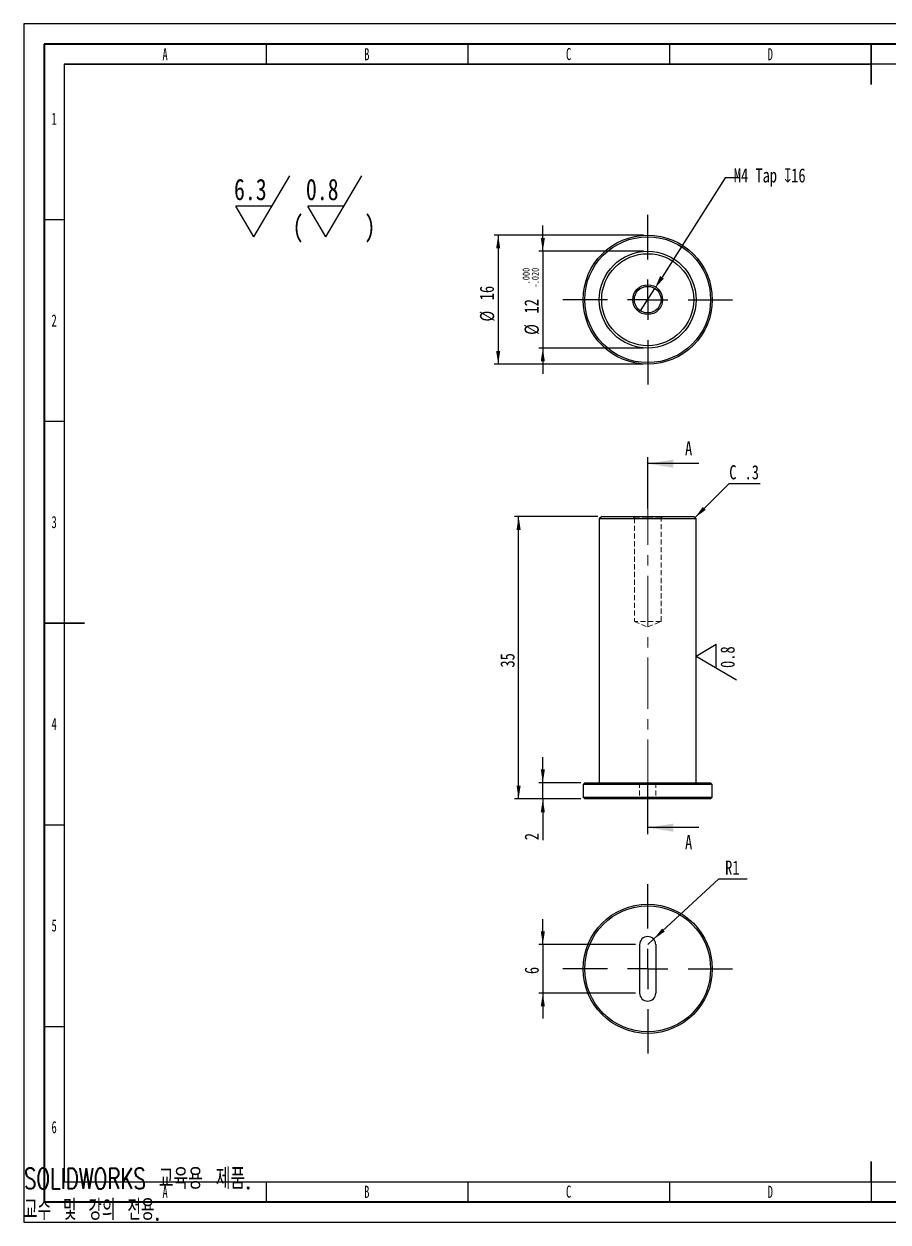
# Model space of a CAD drawing. Header units: millimetres. Extents: x 0 to 420, y 1 to 298.
# Drawn here: x 0 to 214.2, y 1 to 298 of the extents above; entities that cross this region are included whole.
import ezdxf

# ---------------------------------------------------------------- set-up
doc = ezdxf.new("R2010")
doc.units = ezdxf.units.MM
doc.header["$PDSIZE"] = -1
doc.linetypes.add('CENTERX2', pattern=[20.32, 12.7, -2.54, 2.54, -2.54])
doc.linetypes.add('HIDDEN', pattern=[1.905, 1.27, -0.635])
for name, color, linetype in [('SLD-0', 179, 'Continuous'), ('가는실선', 7, 'Continuous'), ('레이어10', 30, 'Continuous'), ('절단면', 230, 'Continuous'), ('중심선', 1, 'CENTERX2'), ('치수선', 104, 'Continuous')]:
    doc.layers.add(name, color=color, linetype=linetype)
doc.layers.add('도면층1', color=4, linetype='Continuous', lineweight=35)
doc.layers.add('도면층2', color=3, linetype='Continuous', lineweight=25)
doc.styles.add('SLDTEXTSTYLE11', font='TXT', dxfattribs={"width": 0.7, "bigfont": 'bigfont'})
doc.styles.add('SLDTEXTSTYLE12', font='TXT', dxfattribs={"width": 0.645455, "bigfont": 'bigfont'})
doc.styles.add('SLDTEXTSTYLE3', font='TXT', dxfattribs={"width": 0.75})
doc.styles.add('SLDTEXTSTYLE7', font='TXT', dxfattribs={"width": 0.638186})
doc.dimstyles.new('SLDDIMSTYLE0', dxfattribs={"dimtxt": 3.5, "dimasz": 3.302, "dimexe": 0, "dimexo": 0.0625, "dimgap": 0.875, "dimtad": 1, "dimdec": 3, "dimlfac": 0.5, "dimrnd": 1e-09, "dimzin": 12, "dimdsep": 46, "dimtxsty": 'SLDTEXTSTYLE3', "dimsah": 1, "dimcen": 0.09, "dimadec": 0, "dimazin": 3, "dimtfac": 1, "dimtdec": 3, "dimtmove": 0, "dimatfit": 0, "dimfxl": 1, "dimfrac": 2, "dimtolj": 1, "dimtzin": 12, "dimarcsym": 0})
doc.dimstyles.new('SLDDIMSTYLE1', dxfattribs={"dimtxt": 3.5, "dimasz": 3.302, "dimexe": 0, "dimexo": 0.0625, "dimgap": 0.875, "dimtad": 1, "dimdec": 3, "dimlfac": 0.5, "dimrnd": 1e-09, "dimzin": 12, "dimdsep": 46, "dimtxsty": 'SLDTEXTSTYLE3', "dimsah": 1, "dimcen": 0.09, "dimadec": 0, "dimazin": 3, "dimtfac": 1, "dimtdec": 3, "dimtofl": 0, "dimtmove": 0, "dimatfit": 3, "dimfxl": 1, "dimfrac": 2, "dimtolj": 1, "dimtzin": 12, "dimarcsym": 0})
doc.dimstyles.new('SLDDIMSTYLE2', dxfattribs={"dimtxt": 3.5, "dimasz": 3.302, "dimexe": 0, "dimexo": 0.0625, "dimgap": 0.875, "dimtad": 1, "dimdec": 3, "dimlfac": 0.5, "dimrnd": 1e-09, "dimzin": 12, "dimdsep": 46, "dimtxsty": 'SLDTEXTSTYLE3', "dimsah": 1, "dimcen": 0.09, "dimadec": 0, "dimazin": 3, "dimtol": 1, "dimtm": 0.02, "dimtfac": 1, "dimtdec": 3, "dimtmove": 0, "dimatfit": 0, "dimfxl": 1, "dimfrac": 2, "dimtolj": 1, "dimtzin": 4, "dimarcsym": 0})
doc.dimstyles.new('SLDDIMSTYLE3', dxfattribs={"dimtxt": 3.5, "dimasz": 3.302, "dimexe": 0, "dimexo": 0.0625, "dimgap": 0.875, "dimtad": 0, "dimtih": 1, "dimtoh": 1, "dimdec": 3, "dimlfac": 0.5, "dimrnd": 1e-09, "dimzin": 12, "dimdsep": 46, "dimtxsty": 'SLDTEXTSTYLE3', "dimblk1": 'NONE', "dimsah": 1, "dimcen": 0, "dimadec": 0, "dimazin": 3, "dimtfac": 1, "dimtdec": 3, "dimtmove": 0, "dimatfit": 3, "dimldrblk": 'NONE', "dimfxl": 1, "dimfrac": 2, "dimtolj": 1, "dimtzin": 12, "dimarcsym": 0})
doc.dimstyles.new('SLDDIMSTYLE4', dxfattribs={"dimtxt": 3.5, "dimasz": 3.302, "dimexe": 0, "dimexo": 0.0625, "dimgap": 0.875, "dimtad": 0, "dimtih": 1, "dimtoh": 1, "dimdec": 3, "dimlfac": 0.5, "dimrnd": 1e-09, "dimzin": 12, "dimdsep": 46, "dimtxsty": 'SLDTEXTSTYLE3', "dimsah": 1, "dimcen": 0, "dimadec": 0, "dimazin": 3, "dimtfac": 1, "dimtdec": 3, "dimtofl": 0, "dimtmove": 0, "dimatfit": 3, "dimfxl": 1, "dimfrac": 2, "dimtolj": 1, "dimtzin": 12, "dimarcsym": 0})

# ---------------------------------------------------------------- blocks, each defined once
blk = doc.blocks.new('_D')
at = {"layer": '치수선', "transparency": 16777216}
for p, q in [((128.62, 109.89), (128.62, 116.24)), ((138.02, 109.89), (127.62, 109.89)), ((128.62, 105.89), (128.62, 109.89)), ((138.02, 105.89), (127.62, 105.89)), ((128.62, 105.89), (128.62, 95.66))]:
    blk.add_line(p, q, dxfattribs=at)
for points in [[(128.62, 109.89), (129.13, 113.19), (128.11, 113.19)], [(128.62, 105.89), (128.11, 102.59), (129.13, 102.59)]]:
    blk.add_solid(points, dxfattribs=at)
at = {"layer": '치수선', "transparency": 16777216, "insert": (124.11, 95.66), "char_height": 3.5, "attachment_point": 1, "rotation": 90, "style": 'SLDTEXTSTYLE3'}
blk.add_mtext('2', dxfattribs=at)
blk = doc.blocks.new('_D_1')
at = {"layer": '레이어10', "transparency": 16777216}
for p, q in [((142.22, 175.89), (121.62, 175.89)), ((122.62, 105.89), (122.62, 175.89)), ((138.02, 105.89), (121.62, 105.89))]:
    blk.add_line(p, q, dxfattribs=at)
for points in [[(122.62, 175.89), (122.11, 172.59), (123.13, 172.59)], [(122.62, 105.89), (123.13, 109.19), (122.11, 109.19)]]:
    blk.add_solid(points, dxfattribs=at)
at = {"layer": '레이어10', "transparency": 16777216, "insert": (118.11, 138.45), "char_height": 3.5, "attachment_point": 1, "rotation": 90, "style": 'SLDTEXTSTYLE3'}
blk.add_mtext('35', dxfattribs=at)
blk = doc.blocks.new('SW_CHAMFER_DIMENSION_0')
at = {"layer": '치수선', "color": 0}
for p, q in [((-8.52, -8.52), (0, 0)), ((0, 0), (7.67, 0))]:
    blk.add_line(p, q, dxfattribs=at)
blk.add_solid([(-8.52, -8.52), (-5.83, -6.55), (-6.55, -5.83)], dxfattribs=at)
at = {"layer": '치수선', "color": 0, "char_height": 3.5, "attachment_point": 1, "style": 'SLDTEXTSTYLE3'}
for s, insert in [('C', (0, 4.51)), ('.3', (3.79, 4.51))]:
    blk.add_mtext(s, dxfattribs=dict(at, insert=insert))
blk = doc.blocks.new('SW_NOTE_0')
at = {"layer": '가는실선', "color": 0}
for p, q in [((4.9, -7.56), (13.81, 7.56)), ((22.73, -7.56), (31.65, 7.56)), ((4.9, -7.56), (0.44, 0)), ((9.35, 0), (0.44, 0)), ((22.73, -7.56), (18.27, 0)), ((27.19, 0), (18.27, 0))]:
    blk.add_line(p, q, dxfattribs=at)
at = {"layer": '가는실선', "color": 0, "attachment_point": 1, "style": 'SLDTEXTSTYLE3'}
for s, insert, char_height in [('6.3', (0, 6.82), 5.292), ('0.8', (17.83, 6.82), 5.292), ('(', (14.52, -2.3), 5.29), (')', (32.35, -2.3), 5.29)]:
    blk.add_mtext(s, dxfattribs=dict(at, insert=insert, char_height=char_height))
blk = doc.blocks.new('SW_SFSYMBOL_0')
at = {"layer": '가는실선', "color": 0}
for p, q in [((-10.55, 2.95), (-5.55, 5.9)), ((-5.55, 0), (-5.55, 5.9)), ((-10.55, 2.95), (-0.55, -2.95))]:
    blk.add_line(p, q, dxfattribs=at)
at = {"layer": '가는실선', "color": 0, "insert": (-4.51, 0), "char_height": 3.5, "attachment_point": 1, "rotation": 90, "style": 'SLDTEXTSTYLE3'}
blk.add_mtext('0.8', dxfattribs=at)
blk = doc.blocks.new('_D_2')
at = {"layer": '치수선', "transparency": 16777216}
for p, q in [((128.62, 241.65), (128.62, 248)), ((153.62, 241.65), (127.62, 241.65)), ((128.62, 241.65), (128.62, 217.65)), ((153.62, 217.65), (127.62, 217.65)), ((128.62, 217.65), (128.62, 211.3))]:
    blk.add_line(p, q, dxfattribs=at)
for points in [[(128.62, 241.65), (129.13, 244.95), (128.11, 244.95)], [(128.62, 217.65), (128.11, 214.35), (129.13, 214.35)]]:
    blk.add_solid(points, dxfattribs=at)
at = {"layer": '치수선', "transparency": 16777216, "attachment_point": 1, "rotation": 90, "style": 'SLDTEXTSTYLE3'}
for s, insert, char_height in [('.000', (123.59, 233.46), 1.75), ('.020', (125.85, 233.46), 1.75), ('-', (125.85, 232.68), 1.75), ('12', (124.06, 226.22), 3.5), ('%%c', (124.11, 220.94), 3.5)]:
    blk.add_mtext(s, dxfattribs=dict(at, insert=insert, char_height=char_height))
blk = doc.blocks.new('_D_3')
at = {"layer": '레이어10', "transparency": 16777216}
for p, q in [((153.62, 245.65), (116.56, 245.65)), ((117.56, 245.65), (117.56, 213.65)), ((153.62, 213.65), (116.56, 213.65))]:
    blk.add_line(p, q, dxfattribs=at)
for points in [[(117.56, 245.65), (117.05, 242.35), (118.07, 242.35)], [(117.56, 213.65), (118.07, 216.95), (117.05, 216.95)]]:
    blk.add_solid(points, dxfattribs=at)
at = {"layer": '레이어10', "transparency": 16777216, "char_height": 3.5, "attachment_point": 1, "rotation": 90, "style": 'SLDTEXTSTYLE3'}
for s, insert in [('16', (112.99, 229.51)), ('%%c', (113.05, 224.24))]:
    blk.add_mtext(s, dxfattribs=dict(at, insert=insert))
blk = doc.blocks.new('_D_4')
at = {"layer": 'Defpoints', "color": 0, "transparency": 16777216}
for p in [(156.39, 232.43), (152.85, 226.86)]:
    blk.add_point(p, dxfattribs=at)
at = {"layer": '치수선', "color": 0, "lineweight": -2, "transparency": 16777216}
for p, q in [((173.84, 259.88), (158.17, 235.22)), ((177.58, 259.88), (173.84, 259.88)), ((152.85, 226.86), (156.39, 232.43))]:
    blk.add_line(p, q, dxfattribs=at)
at = {"layer": '치수선', "color": 0, "transparency": 16777216}
blk.add_solid([(157.7, 235.52), (158.63, 234.93), (156.39, 232.43)], dxfattribs=at)
at = {"layer": '치수선', "color": 0, "transparency": 16777216, "insert": (175.97, 262.21), "char_height": 3.5, "width": 29.9979, "attachment_point": 1, "style": 'SLDTEXTSTYLE3'}
blk.add_mtext('\\A1;M4 Tap {\\fGDT|b0|i0|c0|p2;x}16', dxfattribs=at)
blk = doc.blocks.new('_None')
blk = doc.blocks.new('SW_CENTERMARKSYMBOL_0')
at = {"layer": '중심선', "color": 0}
for p, q in [((0, 10), (0, 21)), ((0, 0), (0, 5)), ((-10, 0), (-21, 0)), ((0, 0), (-5, 0)), ((0, 0), (0, -5)), ((0, 0), (5, 0)), ((10, 0), (21, 0)), ((0, -10), (0, -21))]:
    blk.add_line(p, q, dxfattribs=at)
blk = doc.blocks.new('_D_5')
at = {"layer": '치수선', "transparency": 16777216}
for p, q in [((128.62, 69.77), (128.62, 76.12)), ((151.62, 69.77), (127.62, 69.77)), ((128.62, 69.77), (128.62, 57.77)), ((151.62, 57.77), (127.62, 57.77)), ((128.62, 57.77), (128.62, 51.42))]:
    blk.add_line(p, q, dxfattribs=at)
for points in [[(128.62, 69.77), (129.13, 73.07), (128.11, 73.07)], [(128.62, 57.77), (128.11, 54.46), (129.13, 54.46)]]:
    blk.add_solid(points, dxfattribs=at)
at = {"layer": '치수선', "transparency": 16777216, "insert": (124.11, 62.47), "char_height": 3.5, "attachment_point": 1, "rotation": 90, "style": 'SLDTEXTSTYLE3'}
blk.add_mtext('6', dxfattribs=at)
blk = doc.blocks.new('_D_6')
at = {"layer": '치수선', "transparency": 16777216}
for p, q in [((156.09, 71.13), (172.23, 86.08)), ((172.23, 86.08), (179.24, 86.08)), ((154.62, 69.77), (156.09, 71.13))]:
    blk.add_line(p, q, dxfattribs=at)
blk.add_solid([(156.09, 71.13), (158.86, 73), (158.17, 73.74)], dxfattribs=at)
at = {"layer": '치수선', "transparency": 16777216, "insert": (173.82, 90.6), "char_height": 3.5, "attachment_point": 1, "style": 'SLDTEXTSTYLE3'}
blk.add_mtext('R1', dxfattribs=at)
blk = doc.blocks.new('SW_CENTERMARKSYMBOL_1')
at = {"layer": '중심선', "color": 0}
for p, q in [((0, 10), (0, 21)), ((0, 0), (0, 5)), ((-10, 0), (-21, 0)), ((0, 0), (-5, 0)), ((0, 0), (0, -5)), ((0, 0), (5, 0)), ((10, 0), (21, 0)), ((0, -10), (0, -21))]:
    blk.add_line(p, q, dxfattribs=at)

msp = doc.modelspace()

# ---------------------------------------------------------------- linework, layer by layer
at = {"color": 7, "linetype": 'Continuous', "lineweight": 25}
for p, q in [((143.2224, 175.888), (142.6224, 175.288)), ((142.6224, 175.288), (142.6224, 109.888)), ((154.6224, 175.288), (142.6224, 175.288)), ((143.2224, 175.888), (154.6224, 175.888)), ((154.6224, 175.888), (166.0224, 175.888)), ((166.6224, 175.288), (154.6224, 175.288)), ((166.6224, 175.288), (166.0224, 175.888)), ((166.6224, 109.888), (166.6224, 175.288)), ((139.0224, 109.888), (138.6224, 109.488)), ((138.6224, 109.488), (138.6224, 106.288)), ((154.6224, 109.488), (138.6224, 109.488)), ((139.0224, 109.888), (154.6224, 109.888)), ((154.6224, 109.888), (170.2224, 109.888)), ((170.6224, 109.488), (154.6224, 109.488)), ((170.6224, 109.488), (170.2224, 109.888)), ((170.6224, 106.288), (170.6224, 109.488)), ((138.6224, 106.288), (139.0224, 105.888)), ((138.6224, 106.288), (154.6224, 106.288)), ((154.6224, 105.888), (139.0224, 105.888)), ((154.6224, 106.288), (170.6224, 106.288)), ((170.2224, 105.888), (154.6224, 105.888)), ((170.2224, 105.888), (170.6224, 106.288)), ((152.6224, 69.7668), (152.6224, 57.7668)), ((156.6224, 69.7668), (156.6224, 57.7668))]:
    msp.add_line(p, q, dxfattribs=at)
at = {"color": 7, "linetype": 'HIDDEN', "lineweight": 18}
for p, q in [((150.9224, 175.888), (151.3224, 175.488)), ((151.3224, 175.488), (154.6224, 175.488)), ((151.3224, 175.488), (151.3224, 149.888)), ((154.6224, 175.488), (157.9224, 175.488)), ((157.9224, 175.488), (158.3224, 175.888)), ((157.9224, 149.888), (157.9224, 175.488)), ((157.9224, 149.888), (151.3224, 149.888)), ((151.3224, 149.888), (154.6224, 148.5211)), ((154.6224, 148.5211), (157.9224, 149.888)), ((152.6224, 109.888), (152.6224, 105.888)), ((156.6224, 109.888), (156.6224, 105.888))]:
    msp.add_line(p, q, dxfattribs=at)
at = {"color": 7, "linetype": 'Continuous', "lineweight": 25}
for centre, radius in [((154.6224, 229.6495), 16), ((154.6224, 229.6495), 15.6), ((154.6224, 229.6495), 12), ((154.6224, 229.6495), 11.4), ((154.6224, 229.6495), 3.7), ((154.6224, 229.6495), 3.3), ((154.6224, 63.7668), 16), ((154.6224, 63.7668), 15.6)]:
    msp.add_circle(centre, radius, dxfattribs=at)
for centre, start, end in [((154.6224, 69.7668), 0, 180), ((154.6224, 57.7668), 180, 0)]:
    msp.add_arc(centre, 2, start, end, dxfattribs=at)
at = {"layer": 'SLD-0', "color": 7}
for p, q in [((420, 298), (0, 298)), ((0, 298), (0, 1)), ((0, 1), (420, 1))]:
    msp.add_line(p, q, dxfattribs=at)
at = {"layer": '도면층1', "color": 7}
for p, q in [((415, 293), (5, 293)), ((5, 293), (5, 6)), ((5, 6), (415, 6))]:
    msp.add_line(p, q, dxfattribs=at)
at = {"layer": '도면층2', "color": 7}
for p, q in [((60, 293), (60, 288)), ((110, 293), (110, 288)), ((160, 293), (160, 288)), ((210, 283), (210, 293)), ((210, 293), (210, 288)), ((410, 288), (10, 288)), ((10, 288), (10, 11)), ((10, 288), (210, 288)), ((10, 288), (10, 149.5)), ((210, 288), (210, 283)), ((5, 249.5), (10, 249.5)), ((5, 199.5), (10, 199.5)), ((15, 149.5), (5, 149.5)), ((5, 149.5), (10, 149.5)), ((10, 149.5), (15, 149.5)), ((5, 99.5), (10, 99.5)), ((5, 49.5), (10, 49.5)), ((210, 11), (210, 16)), ((210, 16), (210, 6)), ((10, 11), (410, 11)), ((60, 11), (60, 6)), ((110, 11), (110, 6)), ((160, 11), (160, 6)), ((210, 11), (210, 6))]:
    msp.add_line(p, q, dxfattribs=at)
at = {"layer": '절단면'}
for p, q in [((154.6224, 177.8955), (154.6224, 190.5955)), ((167.3224, 189.008), (154.6224, 189.008)), ((154.6224, 97.1805), (154.6224, 109.8868)), ((167.3224, 98.768), (154.6224, 98.768))]:
    msp.add_line(p, q, dxfattribs=at)
for points in [[(154.6224, 189.008), (160.9724, 187.992), (160.9724, 190.024)], [(154.6224, 98.768), (160.9724, 97.752), (160.9724, 99.784)]]:
    msp.add_solid(points, dxfattribs=at)
at = {"layer": '중심선', "linetype": 'CENTERX2', "lineweight": 18}
msp.add_line((154.6224, 107.888), (154.6224, 183.488), dxfattribs=at)

# ---------------------------------------------------------------- block references
at = {"layer": '가는실선'}
for name, p in [('SW_NOTE_0', (52.0678, 252.8028)), ('SW_SFSYMBOL_0', (177.1756, 138.3584))]:
    msp.add_blockref(name, p, dxfattribs=at)
at = {"layer": '중심선'}
for name, p in [('SW_CENTERMARKSYMBOL_0', (154.6224, 229.6495)), ('SW_CENTERMARKSYMBOL_1', (154.6224, 63.7668))]:
    msp.add_blockref(name, p, dxfattribs=at)
at = {"layer": '치수선'}
msp.add_blockref('SW_CHAMFER_DIMENSION_0', (174.8435, 184.1091), dxfattribs=at)

# ---------------------------------------------------------------- texts
at = {"color": 7, "linetype": 'Continuous', "char_height": 5.1381, "attachment_point": 1}
for s, insert, style in [('SOLIDWORKS 교육용 제품.', (0, 14.3305), 'SLDTEXTSTYLE11'), ('교수 및 강의 전용.', (0, 6.6234), 'SLDTEXTSTYLE12')]:
    msp.add_mtext(s, dxfattribs=dict(at, insert=insert, style=style))
at = {"layer": '도면층2', "color": 7, "char_height": 3, "attachment_point": 2, "style": 'SLDTEXTSTYLE7'}
for s, insert in [('A', (34.986, 291.9922)), ('B', (84.986, 291.9922)), ('C', (135.0135, 292.0432)), ('D', (185.0135, 291.9922)), ('1', (7.4784, 275.9982)), ('2', (7.4784, 225.9982)), ('3', (7.4784, 176.0237)), ('4', (7.4784, 125.9922)), ('5', (7.4784, 76.0177)), ('6', (7.4784, 26.0237)), ('A', (34.986, 9.9922)), ('B', (84.986, 9.9922)), ('C', (135.0135, 10.0432)), ('D', (185.0135, 9.9922))]:
    msp.add_mtext(s, dxfattribs=dict(at, insert=insert))
at = {"layer": '절단면', "char_height": 3.5, "attachment_point": 1, "style": 'SLDTEXTSTYLE3'}
for insert in [(163.8724, 194.565), (163.8724, 96.9175)]:
    msp.add_mtext('A', dxfattribs=dict(at, insert=insert))

# ---------------------------------------------------------------- dimensions: what is measured, and where the dimension line sits
at = {"layer": '레이어10'}
dim = msp.add_linear_dim(base=(117.5581, 213.6495), p1=(154.6224, 245.6495), p2=(154.6224, 213.6495), angle=90, text='%%c<>', dimstyle='SLDDIMSTYLE1', dxfattribs=at)
dim.commit()
dim.dimension.update_dxf_attribs({"geometry": '_D_3', "text_midpoint": (117.5581, 229.4611), "dimtype": 160})
dim = msp.add_linear_dim(base=(122.6224, 175.888), p1=(139.0224, 105.888), p2=(143.2224, 175.888), angle=90, dimstyle='SLDDIMSTYLE1', dxfattribs=at)
dim.commit()
dim.dimension.update_dxf_attribs({"geometry": '_D_1', "text_midpoint": (122.6224, 141.0358), "dimtype": 160})
at = {"layer": '치수선'}
dim = msp.add_diameter_dim_2p(p1=(152.8516, 226.8649), p2=(156.3933, 232.4342), text='M4 Tap {\\fGDT|b0|i0|c0|p2;x}16', dimstyle='SLDDIMSTYLE3', override={"dimpost": '<>'}, dxfattribs=at)
dim.commit()
dim.dimension.update_dxf_attribs({"geometry": '_D_4', "text_midpoint": (190.9695, 259.8763), "dimtype": 163})
dim = msp.add_linear_dim(base=(128.6224, 217.6495), p1=(154.6224, 241.6495), p2=(154.6224, 217.6495), angle=90, text='%%c<>', dimstyle='SLDDIMSTYLE2', dxfattribs=at)
dim.commit()
dim.dimension.update_dxf_attribs({"geometry": '_D_2', "text_midpoint": (128.6224, 229.4611), "dimtype": 160})
for base, p1, p2, picture, middle in [((128.6224, 109.888), (139.0224, 105.888), (139.0224, 109.888), '_D', (128.6224, 96.9519)), ((128.6224, 57.7668), (152.6224, 69.7668), (152.6224, 57.7668), '_D_5', (128.6224, 63.7668))]:
    dim = msp.add_linear_dim(base=base, p1=p1, p2=p2, angle=90, dimstyle='SLDDIMSTYLE0', dxfattribs=at)
    dim.commit()
    dim.dimension.update_dxf_attribs({"geometry": picture, "text_midpoint": middle, "dimtype": 160})
dim = msp.add_radius_dim(center=(154.6224, 69.7668), mpoint=(156.0895, 71.1261), dimstyle='SLDDIMSTYLE4', dxfattribs=at)
dim.commit()
dim.dimension.update_dxf_attribs({"geometry": '_D_6', "text_midpoint": (176.5296, 88.8615), "dimtype": 164})

doc.saveas('drawing.dxf')
